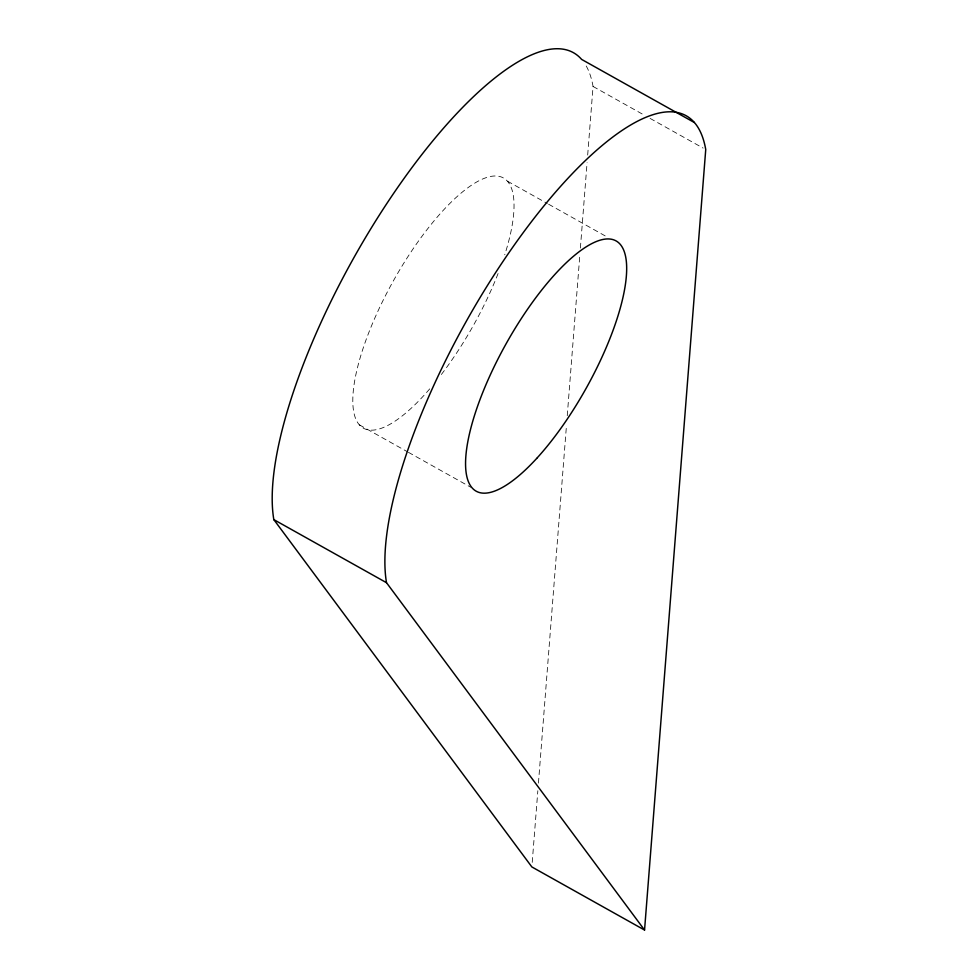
<?xml version="1.0" encoding="UTF-8"?>
<svg xmlns="http://www.w3.org/2000/svg" width="979" height="979" viewBox="0 0 979 979"><rect width="100%" height="100%" fill="white"/><g stroke="black" fill="none" stroke-linecap="round" stroke-linejoin="round"><path stroke-width="0.73" stroke-dasharray="4.89 3.67" d="M532.221 862.377L537.838 790.738M538.438 783.114L566.4 426.403M567.245 415.732L579.911 254.148M580.388 248.054L587.082 162.685M587.681 155.061L593.054 86.458A286.761 91.598 -60.8 0 0 584.72 63.513M593.054 86.458L644.757 115.412M650.068 118.386L703.093 148.074M507.526 181.225L547.298 203.485M548.619 204.232L608.277 237.64M359.366 424.849L407.08 451.576M408.414 452.322L470.715 487.212M429.72 388.883A143.387 45.805 -60.8 0 1 354.288 383.205A143.387 45.805 -60.8 0 1 460.301 193.769A143.387 45.805 -60.8 0 1 504.748 254.797M498.091 273.508A143.387 45.805 -60.8 0 1 440.317 375.863"/><path stroke-width="1.47" d="M644.549 930.05L705.737 149.554A286.761 91.598 -60.8 0 0 522.908 233.075A286.761 91.598 -60.8 0 0 386.509 582.701L644.549 930.05L531.866 866.953L273.826 519.616A286.761 91.598 -60.8 0 1 389.581 199.386A286.761 91.598 -60.8 0 1 581.612 59.401L694.295 122.497M273.826 519.616L386.509 582.701M536.688 458.417A143.387 45.805 -60.8 0 0 620.209 244.322A143.387 45.805 -60.8 0 0 481.484 395.663A143.387 45.805 -60.8 0 0 536.688 458.417"/></g></svg>
